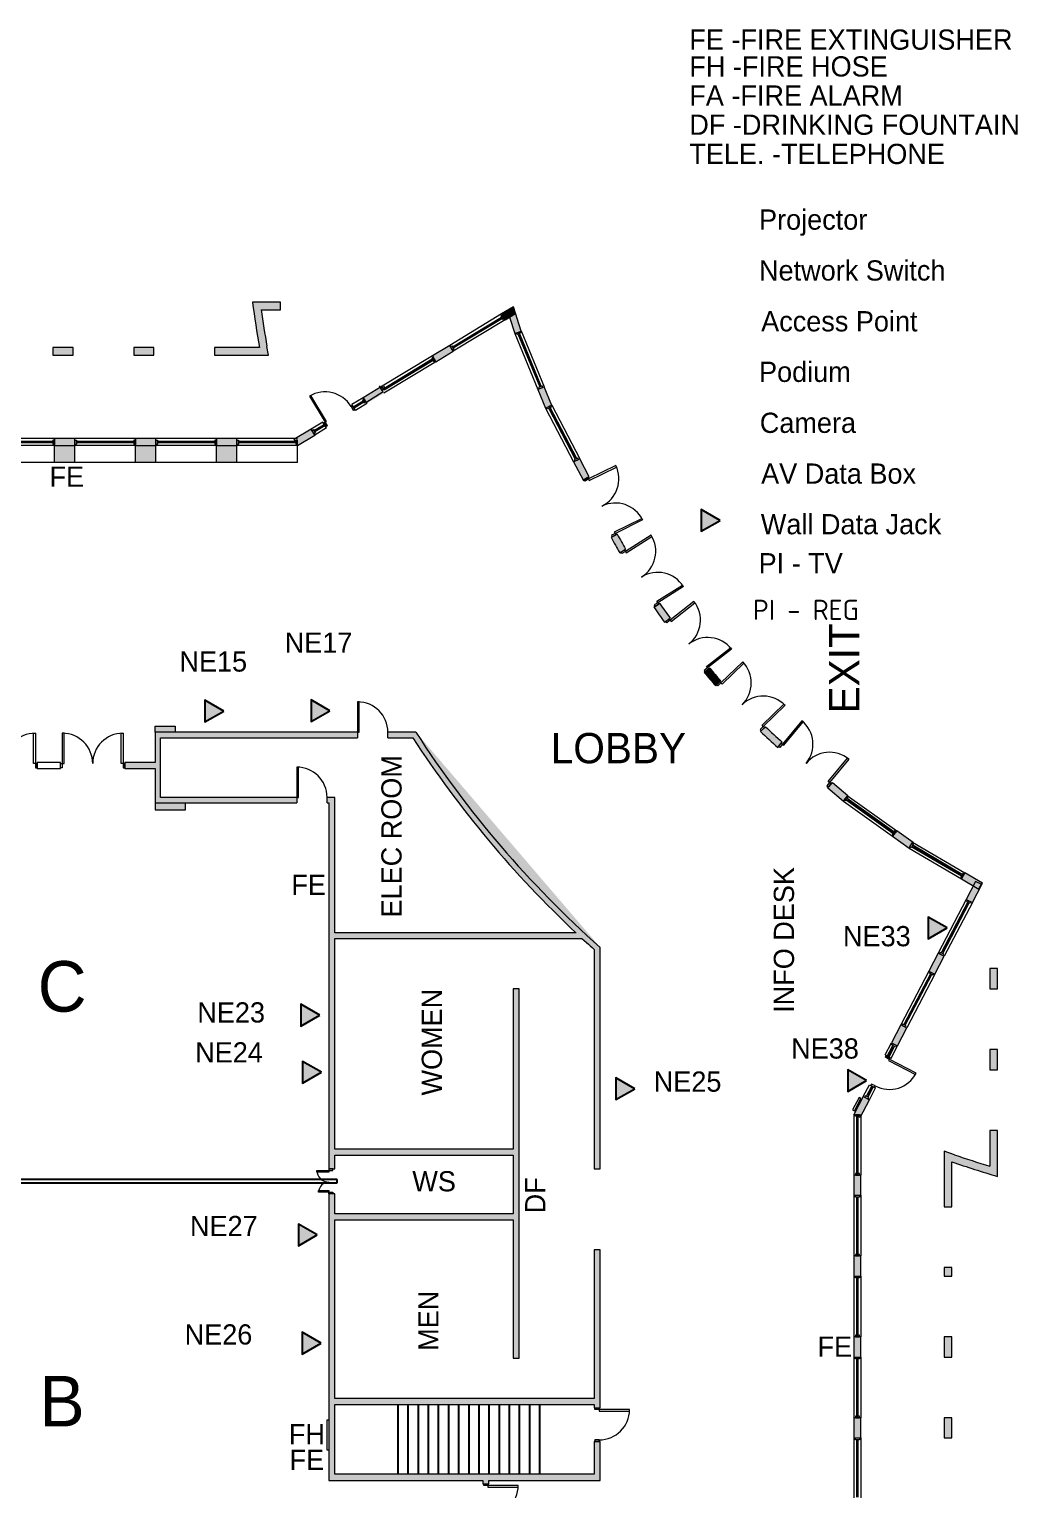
# Model space of a CAD drawing. Header units: inches. Extents: x 619 to 4415, y -2787 to -96.
# Drawn here: x 3242 to 4415, y -1887 to -153 of the extents above; entities that cross this region are included whole.
import ezdxf
from ezdxf.enums import TextEntityAlignment as Align

# ---------------------------------------------------------------- set-up
doc = ezdxf.new("R2010")
doc.units = ezdxf.units.IN
doc.header["$LTSCALE"] = 100
doc.header["$MEASUREMENT"] = 0
doc.linetypes.add('DASHED', pattern=[19.05, 12.7, -6.35])
for name, color, linetype, lineweight in [('bldg_airwall', 52, 'DASHED', 25), ('bldg_doors', 7, 'CONTINUOUS', 13), ('bldg_fire', 1, 'CONTINUOUS', 13), ('bldg_glass', 7, 'CONTINUOUS', 13), ('bldg_text90', 94, 'CONTINUOUS', 25), ('bldg_wallint', 7, 'CONTINUOUS', 13), ('bldg_wallintsol', 7, 'CONTINUOUS', 13), ('data_jack', 110, 'CONTINUOUS', 25), ('hardware_key', 120, 'CONTINUOUS', 25)]:
    doc.layers.add(name, color=color, linetype=linetype, lineweight=lineweight)
doc.layers.add('bldg_airwall_text', color=176, linetype='CONTINUOUS', lineweight=25, true_color=0x000080)
doc.layers.add('bldg_stairs', color=9, linetype='CONTINUOUS')
doc.styles.add('bldgtx24', font='bldgtx24')
doc.styles.add('bldgtx30', font='bldgtx30')
doc.styles.add('bldgtx36', font='bldgtx36')
doc.styles.add('bldgtx48', font='bldgtx48')
doc.styles.add('iso3098', font='iso3098')
doc.styles.add('showtx24', font='showtx24')

msp = doc.modelspace()

# ---------------------------------------------------------------- hatches: boundary and pattern name
at = {"layer": 'bldg_wallintsol'}
h = msp.add_hatch(color=256, dxfattribs=at)
edge = h.paths.add_edge_path(flags=0)
edge.add_line((3517.4, -486.3), (3540.4, -486.3))
edge.add_line((3540.4, -486.3), (3540.4, -477.3))
edge.add_line((3540.4, -477.3), (3507.1, -477.3))
edge.add_arc((4745, -315.3), 1248.5, 187.4556, 189.9629)
edge.add_line((3515.3, -531.3), (3462.2, -531.3))
edge.add_line((3462.2, -531.3), (3462.2, -540.3))
edge.add_line((3462.2, -540.3), (3526.1, -540.3))
edge.add_line((3526.1, -540.3), (3524.2, -529.8))
edge.add_arc((4745, -315.3), 1239.5, 187.9299, 189.9629, ccw=False)
for points in [[(3802.5, -491.3), (3806.7, -498.3), (3819.2, -490.7), (3816.7, -482.8)], [(3812.1, -495.1), (3818.2, -514.4), (3825.9, -511.9), (3819.2, -490.7)], [(3294.2, -531.3), (3270.2, -531.3), (3270.2, -540.3), (3294.2, -540.3)], [(3390.2, -531.3), (3366.2, -531.3), (3366.2, -540.3), (3390.2, -540.3)], [(3741, -528.6), (3720.4, -541.1), (3724.6, -548), (3745.2, -535.6)], [(3663, -585.3), (3658.8, -578.4), (3638.3, -590.8), (3642.5, -597.7)], [(3853.2, -577.8), (3845.7, -580.9), (3854.8, -603.1), (3862.3, -600)], [(3296.4, -639.3), (3272.4, -639.3), (3272.4, -647.5), (3296.4, -647.5)], [(3392.4, -639.3), (3368.4, -639.3), (3368.4, -647.5), (3392.4, -647.5)], [(3488.4, -639.3), (3464.4, -639.3), (3464.4, -647.5), (3488.4, -647.5)], [(3580.9, -635), (3576.7, -628.1), (3556.2, -640.5), (3560.4, -647.5)], [(3895.2, -663.2), (3888, -667), (3899.1, -688.3), (3906.3, -684.5)], [(3559.5, -1065.1), (3398.1, -1065.1), (3398.1, -1023.7), (3398.1, -994.4), (3631.7, -994.4), (3631.7, -987.7), (3391.5, -987.7), (3391.5, -1023.7), (3355.5, -1023.7), (3355.5, -1031), (3391.5, -1031), (3391.5, -1071.7), (3559.5, -1071.7)], [(3415.5, -980.7), (3391.5, -980.7), (3391.5, -987.7), (3415.5, -987.7)], [(4194.9, -1047.7), (4189.6, -1053.9), (4207.9, -1069.5), (4213.1, -1063.3)], [(3427.5, -1071.7), (3391.5, -1071.7), (3391.5, -1079.7), (3427.5, -1079.7)], [(4271.2, -1104.7), (4266.4, -1111.3), (4286, -1125.3), (4290.7, -1118.6)], [(4352.1, -1154.8), (4348, -1161.8), (4368.7, -1174), (4372.8, -1167)], [(4372, -1168.6), (4364.8, -1164.8), (4353.7, -1186.1), (4360.9, -1189.8)], [(4327.6, -1253.7), (4320.4, -1249.9), (4309.3, -1271.2), (4316.5, -1275)], [(4390.6, -1268.3), (4381.6, -1268.3), (4381.6, -1292.3), (4390.6, -1292.3)], [(4283.2, -1338.8), (4276, -1335), (4264.9, -1356.3), (4272.1, -1360.1)], [(4390.6, -1364.3), (4381.6, -1364.3), (4381.6, -1388.3), (4390.6, -1388.3)], [(4238.8, -1423.9), (4231.6, -1420.2), (4220.5, -1441.4), (4227.7, -1445.2)], [(4228.6, -1513.4), (4220.5, -1513.4), (4220.5, -1537.4), (4228.6, -1537.4)]]:
    msp.add_hatch(color=256, dxfattribs=at).paths.add_polyline_path(points, flags=0)
h = msp.add_hatch(color=256, dxfattribs=at)
h.paths.add_polyline_path([(3296.4, -647.5), (3272.4, -647.5), (3272.4, -667.7), (3296.4, -667.7)], flags=0)
h.paths.add_polyline_path([(3392.4, -647.5), (3368.4, -647.5), (3368.4, -667.7), (3392.4, -667.7)], flags=0)
h.paths.add_polyline_path([(3488.4, -647.5), (3464.4, -647.5), (3464.4, -667.7), (3488.4, -667.7)], flags=0)
h = msp.add_hatch(color=256, dxfattribs=at)
edge = h.paths.add_edge_path(flags=0)
edge.add_line((3939.8, -752.8), (3932.4, -756.4))
edge.add_arc((4745, -315.3), 924.6, 208.4914, 209.805)
edge.add_line((3942.7, -774.9), (3949.7, -770.5))
edge.add_arc((4745, -315.3), 916.4, 208.5125, 209.7839, ccw=False)
h = msp.add_hatch(color=256, dxfattribs=at)
edge = h.paths.add_edge_path(flags=0)
edge.add_line((3990.1, -834.9), (3983.2, -839.2))
edge.add_arc((4745, -315.3), 924.6, 214.5161, 215.8863)
edge.add_line((3995.9, -857.3), (4002.4, -852.2))
edge.add_arc((4745, -315.3), 916.4, 214.5372, 215.8651, ccw=False)
h = msp.add_hatch(color=256, dxfattribs=at)
edge = h.paths.add_edge_path(flags=0)
edge.add_line((4049.4, -911.9), (4043, -917))
edge.add_arc((4745, -315.3), 924.6, 220.5974, 221.8728)
edge.add_line((4056.5, -932.5), (4062.4, -926.7))
edge.add_arc((4745, -315.3), 916.4, 220.6185, 221.8516, ccw=False)
h = msp.add_hatch(color=256, dxfattribs=at)
edge = h.paths.add_edge_path(flags=0)
edge.add_line((3700.9, -987.7), (3667.7, -987.7))
edge.add_line((3667.7, -987.7), (3667.7, -994.4))
edge.add_line((3667.7, -994.4), (3697.3, -994.4))
edge.add_arc((4745, -315.3), 1248.5, 212.9479, 226.8278)
edge.add_line((3890.8, -1225.9), (3604.7, -1225.9))
edge.add_line((3604.7, -1225.9), (3604.7, -1065.1))
edge.add_line((3604.7, -1065.1), (3595.5, -1065.1))
edge.add_line((3595.5, -1065.1), (3595.5, -1071.7))
edge.add_line((3595.5, -1071.7), (3597.5, -1071.7))
edge.add_line((3597.5, -1071.7), (3597.5, -1232.5))
edge.add_line((3597.5, -1232.5), (3597.5, -1482.5))
edge.add_line((3597.5, -1482.5), (3597.5, -1505.8))
edge.add_line((3597.5, -1505.8), (3604.7, -1505.8))
edge.add_line((3604.7, -1505.8), (3604.7, -1489.7))
edge.add_line((3604.7, -1489.7), (3816.2, -1489.7))
edge.add_line((3816.2, -1489.7), (3816.2, -1559.2))
edge.add_line((3816.2, -1559.2), (3604.7, -1559.2))
edge.add_line((3604.7, -1559.2), (3604.7, -1535.8))
edge.add_line((3604.7, -1535.8), (3597.5, -1535.8))
edge.add_line((3597.5, -1535.8), (3597.5, -1566.5))
edge.add_line((3597.5, -1566.5), (3597.5, -1778.5))
edge.add_line((3597.5, -1778.5), (3597.5, -1875.7))
edge.add_line((3597.5, -1875.7), (3780.2, -1875.7))
edge.add_line((3780.2, -1875.7), (3780.2, -1879.7))
edge.add_line((3780.2, -1879.7), (3787.5, -1879.7))
edge.add_line((3787.5, -1879.7), (3787.5, -1875.7))
edge.add_line((3787.5, -1875.7), (3919.5, -1875.7))
edge.add_line((3919.5, -1875.7), (3919.5, -1829.7))
edge.add_line((3919.5, -1829.7), (3912.2, -1829.7))
edge.add_line((3912.2, -1829.7), (3912.2, -1868.5))
edge.add_line((3912.2, -1868.5), (3787.5, -1868.5))
edge.add_line((3787.5, -1868.5), (3604.7, -1868.5))
edge.add_line((3604.7, -1868.5), (3604.7, -1785.7))
edge.add_line((3604.7, -1785.7), (3912.2, -1785.7))
edge.add_line((3912.2, -1785.7), (3912.2, -1789.7))
edge.add_line((3912.2, -1789.7), (3919.5, -1789.7))
edge.add_line((3919.5, -1789.7), (3919.5, -1602))
edge.add_line((3919.5, -1602), (3912.2, -1602))
edge.add_line((3912.2, -1602), (3912.2, -1778.5))
edge.add_line((3912.2, -1778.5), (3604.7, -1778.5))
edge.add_line((3604.7, -1778.5), (3604.7, -1566.5))
edge.add_line((3604.7, -1566.5), (3816.2, -1566.5))
edge.add_line((3816.2, -1566.5), (3816.2, -1730.5))
edge.add_line((3816.2, -1730.5), (3823.5, -1730.5))
edge.add_line((3823.5, -1730.5), (3823.5, -1566.5))
edge.add_line((3823.5, -1566.5), (3823.5, -1482.5))
edge.add_line((3823.5, -1482.5), (3823.5, -1292.5))
edge.add_line((3823.5, -1292.5), (3816.2, -1292.5))
edge.add_line((3816.2, -1292.5), (3816.2, -1482.5))
edge.add_line((3816.2, -1482.5), (3604.7, -1482.5))
edge.add_line((3604.7, -1482.5), (3604.7, -1232.5))
edge.add_line((3604.7, -1232.5), (3897.9, -1232.5))
edge.add_line((3897.9, -1232.5), (3903.2, -1237.4))
edge.add_arc((4745, -315.3), 1248.5, 227.6061, 228.1613)
edge.add_line((3912.2, -1245.5), (3912.2, -1506))
edge.add_line((3912.2, -1506), (3919.5, -1506))
edge.add_line((3919.5, -1506), (3919.5, -1243.1))
edge.add_arc((4745, -315.3), 1241.9, 212.7819, 228.3363, ccw=False)
h = msp.add_hatch(color=256, dxfattribs=at)
edge = h.paths.add_edge_path(flags=0)
edge.add_line((4115.4, -981.2), (4109.5, -986.9))
edge.add_arc((4745, -315.3), 924.6, 226.5838, 228.3149)
edge.add_line((4130.1, -1005.8), (4135.3, -999.5))
edge.add_arc((4745, -315.3), 916.4, 226.605, 228.2938, ccw=False)
h = msp.add_hatch(color=256, dxfattribs=at)
edge = h.paths.add_edge_path(flags=0)
edge.add_line((4339.6, -1489.2), (4327.6, -1485))
edge.add_line((4327.6, -1485), (4327.6, -1551.2))
edge.add_line((4327.6, -1551.2), (4336.6, -1551.2))
edge.add_line((4336.6, -1551.2), (4336.6, -1497.7))
edge.add_arc((4745, -315.3), 1250.9, 250.9467, 253.5441)
edge.add_line((4390.6, -1515), (4390.6, -1460.3))
edge.add_line((4390.6, -1460.3), (4381.6, -1460.3))
edge.add_line((4381.6, -1460.3), (4381.6, -1502.9))
edge.add_arc((4745, -315.3), 1241.9, 250.9467, 252.9876, ccw=False)
h = msp.add_hatch(color=256, dxfattribs=at)
h.paths.add_polyline_path([(4228.6, -1609.4), (4220.5, -1609.4), (4220.5, -1633.4), (4228.6, -1633.4)], flags=0)
h.paths.add_polyline_path([(4336.6, -1623.2), (4327.6, -1623.2), (4327.6, -1633.4), (4336.6, -1633.4)], flags=0)
h.paths.add_polyline_path([(4228.6, -1705.4), (4220.5, -1705.4), (4220.5, -1729.4), (4228.6, -1729.4)], flags=0)
h.paths.add_polyline_path([(4228.6, -1801.4), (4220.5, -1801.4), (4220.5, -1825.4), (4228.6, -1825.4)], flags=0)
h.paths.add_polyline_path([(4336.6, -1705.4), (4327.6, -1705.4), (4327.6, -1729.4), (4336.6, -1729.4)], flags=0)
h.paths.add_polyline_path([(4336.6, -1801.4), (4327.6, -1801.4), (4327.6, -1825.4), (4336.6, -1825.4)], flags=0)
at = {"layer": 'data_jack'}
for points in [[(4039.3, -723.4), (4039.3, -749.2), (4061.7, -736.3)], [(3473.1, -962.7), (3450.7, -949.8), (3450.7, -975.6)], [(3598.9, -962.3), (3576.5, -949.4), (3576.5, -975.2)], [(4331.1, -1220.1), (4308.7, -1207.1), (4308.7, -1233)], [(3586.9, -1323.6), (3564.6, -1310.6), (3564.6, -1336.5)], [(3588.8, -1391.4), (3566.4, -1378.4), (3566.4, -1404.3)], [(3960.5, -1410.9), (3938.1, -1397.9), (3938.1, -1423.8)], [(4235.5, -1401.3), (4213.1, -1388.3), (4213.1, -1414.2)], [(3583.8, -1584.4), (3561.5, -1571.5), (3561.5, -1597.4)], [(3588.4, -1712.9), (3566, -1699.9), (3566, -1725.8)]]:
    msp.add_hatch(color=256, dxfattribs=at).paths.add_polyline_path(points, flags=0)

# ---------------------------------------------------------------- linework, layer by layer
at = {"layer": 'bldg_airwall'}
msp.add_lwpolyline([(3607.5, -1518.7), (2893.5, -1518.7), (2893.5, -1522.7), (3607.5, -1522.7)], close=True, dxfattribs=at)
at = {"layer": 'bldg_doors'}
for p, q in [((3576.2, -588), (3574.5, -589)), ((3574.5, -589), (3593.2, -619.8)), ((3594.9, -618.8), (3576.2, -588)), ((3625.7, -600.1), (3624, -601.2)), ((3624, -601.2), (3626.5, -605.4)), ((3628.3, -604.4), (3625.7, -600.1)), ((3626.5, -605.4), (3628.3, -604.4)), ((3591.4, -620.8), (3593.2, -619.8)), ((3594, -625.1), (3591.4, -620.8)), ((3593.2, -619.8), (3594.9, -618.8)), ((3593.2, -619.8), (3595.7, -624.1)), ((3595.7, -624.1), (3594, -625.1)), ((3938.1, -671.2), (3905.7, -687)), ((3906.6, -688.8), (3938.9, -673)), ((3938.9, -673), (3938.1, -671.2)), ((3900.4, -687.5), (3904.9, -685.2)), ((3900.4, -688), (3904.7, -685.4)), ((3901.2, -689.2), (3900.4, -687.5)), ((3901.5, -689.7), (3900.4, -688)), ((3905.7, -687), (3901.2, -689.2)), ((3905.7, -687), (3901.5, -689.7)), ((3904.7, -685.4), (3905.7, -687)), ((3904.9, -685.2), (3905.7, -687)), ((3905.7, -687), (3906.6, -688.8)), ((3936.6, -749.9), (3968.9, -734)), ((3969.8, -735.8), (3937.5, -751.7)), ((3968.9, -734), (3969.8, -735.8)), ((3937.5, -751.7), (3933, -753.9)), ((3933, -753.9), (3933.8, -755.7)), ((3933.8, -755.7), (3938.3, -753.5)), ((3937.5, -751.7), (3936.6, -749.9)), ((3938.3, -753.5), (3937.5, -751.7)), ((3979.9, -753.9), (3949.4, -773.1)), ((3950.4, -774.8), (3980.9, -755.6)), ((3980.9, -755.6), (3979.9, -753.9)), ((3944.1, -774), (3948.3, -771.4)), ((3945.2, -775.7), (3944.1, -774)), ((3949.4, -773.1), (3945.2, -775.7)), ((3948.3, -771.4), (3949.4, -773.1)), ((3949.4, -773.1), (3950.4, -774.8)), ((3986.6, -832.3), (4017.1, -813.2)), ((4018.2, -814.9), (3987.7, -834)), ((3987.7, -834), (3983.5, -836.7)), ((3983.5, -836.7), (3984.5, -838.4)), ((3984.5, -838.4), (3988.8, -835.7)), ((3987.7, -834), (3986.6, -832.3)), ((3988.8, -835.7), (3987.7, -834)), ((4030.6, -832.5), (4002.4, -854.8)), ((4003.6, -856.4), (4031.9, -834.1)), ((4031.9, -834.1), (4030.6, -832.5)), ((3997.2, -856.3), (4001.1, -853.2)), ((3998.4, -857.9), (3997.2, -856.3)), ((4002.4, -854.8), (3998.4, -857.9)), ((4001.1, -853.2), (4002.4, -854.8)), ((4002.4, -854.8), (4003.6, -856.4)), ((4045.7, -909.8), (4074, -887.5)), ((4075.2, -889.1), (4046.9, -911.3)), ((4074, -887.5), (4075.2, -889.1)), ((4046.9, -911.3), (4043, -914.4)), ((4043, -914.4), (4044.2, -916)), ((4044.2, -916), (4048.2, -912.9)), ((4046.9, -911.3), (4045.7, -909.8)), ((4048.2, -912.9), (4046.9, -911.3)), ((4088.5, -904.2), (4062.7, -929.3)), ((4064.1, -930.7), (4089.9, -905.6)), ((4089.9, -905.6), (4088.5, -904.2)), ((4057.7, -931.4), (4061.3, -927.9)), ((4059.1, -932.8), (4057.7, -931.4)), ((4062.7, -929.3), (4059.1, -932.8)), ((4061.3, -927.9), (4062.7, -929.3)), ((4062.7, -929.3), (4064.1, -930.7)), ((3633.7, -951.7), (3631.7, -951.7)), ((3631.7, -951.7), (3631.7, -987.7)), ((3633.7, -987.7), (3633.7, -951.7)), ((4111.5, -979.5), (4137.3, -954.3)), ((4138.7, -955.8), (4112.9, -980.9)), ((4137.3, -954.3), (4138.7, -955.8)), ((3631.7, -987.7), (3633.7, -987.7)), ((4112.9, -980.9), (4109.3, -984.4)), ((4109.3, -984.4), (4110.7, -985.8)), ((4110.7, -985.8), (4114.3, -982.3)), ((4112.9, -980.9), (4111.5, -979.5)), ((4114.3, -982.3), (4112.9, -980.9)), ((4158.7, -974.1), (4135.9, -1002)), ((4137.4, -1003.2), (4160.2, -975.4)), ((4160.2, -975.4), (4158.7, -974.1)), ((3247.5, -1024.9), (3247.5, -988.9)), ((3247.5, -988.9), (3249.5, -988.9)), ((3249.5, -988.9), (3249.5, -1024.9)), ((3283.5, -988.9), (3281.5, -988.9)), ((3281.5, -988.9), (3281.5, -1024.9)), ((3283.5, -1024.9), (3283.5, -988.9)), ((3351.5, -1024.9), (3351.5, -988.9)), ((3351.5, -988.9), (3353.5, -988.9)), ((3353.5, -988.9), (3353.5, -1024.9)), ((4131.1, -1004.6), (4134.3, -1000.7)), ((4132.7, -1005.8), (4131.1, -1004.6)), ((4135.9, -1002), (4132.7, -1005.8)), ((4134.3, -1000.7), (4135.9, -1002)), ((4135.9, -1002), (4137.4, -1003.2)), ((4190, -1046.3), (4212.8, -1018.5)), ((4214.4, -1019.8), (4191.6, -1047.6)), ((4212.8, -1018.5), (4214.4, -1019.8)), ((3249.5, -1024.9), (3247.5, -1024.9)), ((3251.5, -1024.9), (3249.5, -1024.9)), ((3249.5, -1024.9), (3249.5, -1029.9)), ((3249.5, -1029.9), (3251.5, -1029.9)), ((3251.5, -1029.9), (3251.5, -1024.9)), ((3279.5, -1029.9), (3279.5, -1024.9)), ((3279.5, -1024.9), (3281.5, -1024.9)), ((3281.5, -1029.9), (3279.5, -1029.9)), ((3281.5, -1024.9), (3283.5, -1024.9)), ((3281.5, -1024.9), (3281.5, -1029.9)), ((3353.5, -1024.9), (3351.5, -1024.9)), ((3355.5, -1024.9), (3353.5, -1024.9)), ((3353.5, -1024.9), (3353.5, -1029.9)), ((3353.5, -1029.9), (3355.5, -1029.9)), ((3355.5, -1029.9), (3355.5, -1024.9)), ((3561.5, -1029.1), (3559.5, -1029.1)), ((3559.5, -1029.1), (3559.5, -1065.1)), ((3561.5, -1065.1), (3561.5, -1029.1)), ((4191.6, -1047.6), (4188.4, -1051.5)), ((4191.6, -1047.6), (4188.4, -1051.5)), ((4188.4, -1051.5), (4189.9, -1052.7)), ((4188.4, -1051.5), (4189.9, -1052.7)), ((4189.9, -1052.7), (4193.1, -1048.9)), ((4189.9, -1052.7), (4193.1, -1048.9)), ((4191.6, -1047.6), (4190, -1046.3)), ((4191.6, -1047.6), (4190, -1046.3)), ((4193.1, -1048.9), (4191.6, -1047.6)), ((4193.1, -1048.9), (4191.6, -1047.6)), ((3559.5, -1065.1), (3561.5, -1065.1)), ((4257.9, -1373.4), (4258.9, -1371.6)), ((4262.4, -1375.7), (4257.9, -1373.4)), ((4258.9, -1371.6), (4263.3, -1373.9)), ((4262.4, -1375.7), (4261.4, -1377.5)), ((4261.4, -1377.5), (4293.4, -1394.1)), ((4263.3, -1373.9), (4262.4, -1375.7)), ((4294.3, -1392.3), (4262.4, -1375.7)), ((4293.4, -1394.1), (4294.3, -1392.3)), ((4233.1, -1421), (4237.5, -1423.3)), ((4241.3, -1405.3), (4240.4, -1407.1)), ((4240.4, -1407.1), (4244.8, -1409.4)), ((4245.7, -1407.6), (4241.3, -1405.3)), ((4244.8, -1409.4), (4245.7, -1407.6)), ((3583.5, -1509.8), (3583.5, -1507.8)), ((3583.5, -1507.8), (3597.5, -1507.8)), ((3602.5, -1505.8), (3597.5, -1505.8)), ((3597.5, -1505.8), (3597.5, -1507.8)), ((3597.5, -1507.8), (3597.5, -1509.8)), ((3597.5, -1507.8), (3602.5, -1507.8)), ((3602.5, -1507.8), (3602.5, -1505.8)), ((3597.5, -1509.8), (3583.5, -1509.8)), ((3585.5, -1533.8), (3585.5, -1531.8)), ((3585.5, -1531.8), (3597.5, -1531.8)), ((3597.5, -1533.8), (3585.5, -1533.8)), ((3597.5, -1531.8), (3597.5, -1533.8)), ((3597.5, -1535.8), (3597.5, -1533.8)), ((3597.5, -1533.8), (3602.5, -1533.8)), ((3602.5, -1535.8), (3597.5, -1535.8)), ((3602.5, -1533.8), (3602.5, -1535.8)), ((3913.3, -1791.7), (3913.3, -1789.7)), ((3913.3, -1789.7), (3918.3, -1789.7)), ((3918.3, -1791.7), (3913.3, -1791.7)), ((3918.3, -1789.7), (3918.3, -1791.7)), ((3918.3, -1791.7), (3918.3, -1793.5)), ((3954.3, -1791.7), (3918.3, -1791.7)), ((3918.3, -1793.5), (3954.3, -1793.5)), ((3954.3, -1793.5), (3954.3, -1791.7)), ((3913.3, -1827.7), (3913.3, -1829.7)), ((3918.3, -1827.7), (3913.3, -1827.7)), ((3913.3, -1829.7), (3918.3, -1829.7)), ((3918.3, -1829.7), (3918.3, -1827.7)), ((3781.3, -1881.7), (3781.3, -1879.7)), ((3781.3, -1879.7), (3786.3, -1879.7)), ((3786.3, -1881.7), (3781.3, -1881.7)), ((3786.3, -1879.7), (3786.3, -1881.7)), ((3786.3, -1881.7), (3786.3, -1883.7)), ((3822.3, -1881.7), (3786.3, -1881.7)), ((3786.3, -1883.7), (3822.3, -1883.7)), ((3822.3, -1883.7), (3822.3, -1881.7))]:
    msp.add_line(p, q, dxfattribs=at)
for centre, radius, start, end in [((3593.2, -619.8), 36, 31.1964, 121.1964), ((3905.7, -687), 36, 296.1359, 26.1359), ((3937.5, -751.7), 36, 26.1359, 116.1359), ((3949.4, -773.1), 36, 302.1605, 32.1605), ((3987.7, -834), 36, 32.1605, 122.1605), ((4002.4, -854.8), 36, 308.2418, 38.2418), ((4046.9, -911.3), 36, 38.2418, 128.2418), ((4062.7, -929.3), 36, 314.2283, 44.2283), ((3631.7, -987.7), 36, 0, 90), ((4112.9, -980.9), 36, 44.2283, 134.2283), ((4135.9, -1002), 36, 320.6705, 50.6705), ((3249.5, -1024.9), 36, 90, 180), ((3281.5, -1024.9), 36, 0, 90), ((3353.5, -1024.9), 36, 90, 180), ((4191.6, -1047.6), 36, 50.6705, 140.6705), ((3559.5, -1065.1), 36, 0, 90), ((4262.4, -1375.7), 36, 242.4575, 332.4575), ((3597.5, -1507.8), 14, 180, -90), ((3597.5, -1533.8), 12, 90, 180), ((3918.3, -1791.7), 36, 270, 0), ((3786.3, -1881.7), 36, 270, 0)]:
    msp.add_arc(centre, radius, start, end, dxfattribs=at)
at = {"layer": 'bldg_glass'}
for p, q in [((3802.5, -491.3), (3741, -528.6)), ((3744.2, -530.3), (3802.5, -495)), ((3803.5, -496.7), (3745.2, -531.9)), ((3806.7, -498.3), (3745.2, -535.6)), ((3801.3, -496.9), (3746.4, -530.1)), ((3800.8, -496), (3801.8, -497.7)), ((3803.4, -492.8), (3801.7, -493.8)), ((3801.7, -493.8), (3804.2, -497.9)), ((3802.5, -495), (3803.5, -496.7)), ((3805.9, -496.8), (3803.4, -492.8)), ((3805.9, -496.8), (3804.2, -497.9)), ((3818.2, -514.4), (3845.7, -580.9)), ((3820.5, -515.6), (3819.7, -513.7)), ((3819.8, -513.9), (3824.3, -512.5)), ((3824.8, -513.7), (3820.5, -515.6)), ((3823.6, -514.3), (3821.8, -515)), ((3821.8, -515), (3847.8, -577.9)), ((3824.3, -516.1), (3822.5, -516.8)), ((3823.4, -516.5), (3847.9, -575.7)), ((3849.6, -577.2), (3823.6, -514.3)), ((3824.1, -511.9), (3824.8, -513.7)), ((3825.7, -511.3), (3853.2, -577.8)), ((3741.8, -530.1), (3743.5, -529.1)), ((3744.3, -534.1), (3741.8, -530.1)), ((3743.5, -529.1), (3746, -533.1)), ((3745.2, -531.9), (3744.2, -530.3)), ((3746, -533.1), (3744.3, -534.1)), ((3745.9, -529.2), (3746.9, -530.9)), ((3720.4, -541.1), (3658.8, -578.4)), ((3662.1, -580), (3720.3, -544.7)), ((3724.6, -548), (3663, -585.3)), ((3721.4, -546.4), (3663.1, -581.7)), ((3719.2, -546.6), (3664.3, -579.8)), ((3718.6, -545.7), (3719.7, -547.4)), ((3721.3, -542.5), (3719.6, -543.5)), ((3719.6, -543.5), (3722.1, -547.6)), ((3720.3, -544.7), (3721.4, -546.4)), ((3723.8, -546.6), (3721.3, -542.5)), ((3722.1, -547.6), (3723.8, -546.6)), ((3658.5, -578.1), (3660.2, -577)), ((3661, -582.1), (3658.5, -578.1)), ((3660.2, -577), (3662.7, -581)), ((3662, -579.9), (3660.9, -578.2)), ((3662.7, -581), (3661, -582.1)), ((3662.6, -577.2), (3663.6, -578.8)), ((3850.8, -576.6), (3846.5, -578.5)), ((3846.5, -578.5), (3847.2, -580.3)), ((3848.8, -575.4), (3847, -576.1)), ((3847.2, -580.3), (3851.6, -578.5)), ((3847.8, -577.9), (3849.6, -577.2)), ((3851.6, -578.5), (3850.8, -576.6)), ((3638.3, -590.8), (3624.9, -598.9)), ((3626.5, -601.5), (3638.2, -594.5)), ((3637, -596.3), (3627, -602.4)), ((3639.2, -596.1), (3627.5, -603.2)), ((3642.5, -597.7), (3629.1, -605.9)), ((3636.5, -595.5), (3637.6, -597.2)), ((3639.2, -592.3), (3637.5, -593.3)), ((3637.5, -593.3), (3639.9, -597.3)), ((3638.2, -594.5), (3639.2, -596.1)), ((3639.1, -595.9), (3640.7, -594.9)), ((3641.6, -596.3), (3639.2, -592.3)), ((3854.8, -603.1), (3888, -667)), ((3856.3, -602.3), (3860.5, -600.1)), ((3857.2, -604.1), (3856.3, -602.3)), ((3861.4, -601.9), (3857.2, -604.1)), ((3860.2, -602.5), (3858.5, -603.4)), ((3858.5, -603.4), (3889.9, -663.8)), ((3861.1, -604.3), (3859.4, -605.2)), ((3891.6, -662.9), (3860.2, -602.5)), ((3860.2, -604.7), (3889.8, -661.6)), ((3860.5, -600.1), (3861.4, -601.9)), ((3862, -599.4), (3895.2, -663.2)), ((3580, -629.7), (3594, -621.2)), ((3595, -622.9), (3581, -631.4)), ((3594.5, -622.1), (3582.2, -629.5)), ((3594.1, -625.1), (3591.6, -621.1)), ((3593.3, -620), (3595.7, -624.1)), ((3595, -622.9), (3594, -621.2)), ((3272.4, -639.3), (3200.4, -639.3)), ((3272.4, -641), (3270.4, -641)), ((3270.4, -641), (3270.4, -645.8)), ((3272.4, -645.8), (3272.4, -641)), ((3368.4, -639.3), (3296.4, -639.3)), ((3296.4, -645.8), (3296.4, -641)), ((3296.4, -641), (3298.4, -641)), ((3298.4, -641), (3298.4, -645.8)), ((3368.4, -641), (3366.4, -641)), ((3366.4, -641), (3366.4, -645.8)), ((3368.4, -645.8), (3368.4, -641)), ((3464.4, -639.3), (3392.4, -639.3)), ((3392.4, -645.8), (3392.4, -641)), ((3392.4, -641), (3394.4, -641)), ((3394.4, -641), (3394.4, -645.8)), ((3464.4, -641), (3462.4, -641)), ((3462.4, -641), (3462.4, -645.8)), ((3464.4, -645.8), (3464.4, -641)), ((3560.4, -639.3), (3488.4, -639.3)), ((3488.4, -645.8), (3488.4, -641)), ((3488.4, -641), (3490.4, -641)), ((3490.4, -641), (3490.4, -645.8)), ((3560.4, -641), (3558.4, -641)), ((3558.4, -641), (3558.4, -645.8)), ((3560.4, -645.8), (3560.4, -641)), ((3577.6, -629.5), (3579.3, -628.5)), ((3579.3, -628.5), (3581.7, -632.6)), ((3581, -631.4), (3580, -629.7)), ((3581.7, -632.6), (3580, -633.6)), ((3581.7, -628.7), (3582.7, -630.4)), ((3595.7, -624.1), (3594.1, -625.1)), ((3272.4, -647.5), (3200.4, -647.5)), ((3202.4, -642.4), (3270.4, -642.4)), ((3270.4, -644.4), (3202.4, -644.4)), ((3268.5, -643.4), (3204.3, -643.4)), ((3268.5, -642.4), (3268.5, -644.4)), ((3270.4, -642.4), (3270.4, -644.4)), ((3270.4, -645.8), (3272.4, -645.8)), ((3298.4, -645.8), (3296.4, -645.8)), ((3368.4, -647.5), (3296.4, -647.5)), ((3298.4, -644.4), (3298.4, -642.4)), ((3298.4, -642.4), (3366.4, -642.4)), ((3366.4, -644.4), (3298.4, -644.4)), ((3300.3, -642.4), (3300.3, -644.4)), ((3364.5, -643.4), (3300.3, -643.4)), ((3364.5, -642.4), (3364.5, -644.4)), ((3366.4, -642.4), (3366.4, -644.4)), ((3366.4, -645.8), (3368.4, -645.8)), ((3394.4, -645.8), (3392.4, -645.8)), ((3464.4, -647.5), (3392.4, -647.5)), ((3394.4, -644.4), (3394.4, -642.4)), ((3394.4, -642.4), (3462.4, -642.4)), ((3462.4, -644.4), (3394.4, -644.4)), ((3396.3, -642.4), (3396.3, -644.4)), ((3460.5, -643.4), (3396.3, -643.4)), ((3460.5, -642.4), (3460.5, -644.4)), ((3462.4, -642.4), (3462.4, -644.4)), ((3462.4, -645.8), (3464.4, -645.8)), ((3490.4, -645.8), (3488.4, -645.8)), ((3560.4, -647.5), (3488.4, -647.5)), ((3490.4, -644.4), (3490.4, -642.4)), ((3490.4, -642.4), (3558.4, -642.4)), ((3558.4, -644.4), (3490.4, -644.4)), ((3492.3, -642.4), (3492.3, -644.4)), ((3556.5, -643.4), (3492.3, -643.4)), ((3556.5, -642.4), (3556.5, -644.4)), ((3558.4, -642.4), (3558.4, -644.4)), ((3558.4, -645.8), (3560.4, -645.8)), ((3892.8, -662.3), (3888.6, -664.5)), ((3888.6, -664.5), (3889.5, -666.2)), ((3890.7, -661.2), (3888.9, -662.1)), ((3889.5, -666.2), (3893.7, -664)), ((3889.9, -663.8), (3891.6, -662.9)), ((3893.7, -664), (3892.8, -662.3)), ((3900.6, -687.5), (3904.8, -685.3)), ((4207.9, -1069.5), (4266.4, -1111.3)), ((4210.5, -1069.2), (4208.9, -1068.1)), ((4209, -1068.2), (4212, -1064.6)), ((4213.2, -1065.4), (4210.5, -1069.2)), ((4212.4, -1066.5), (4211.3, -1068.1)), ((4211.3, -1068.1), (4266.6, -1107.7)), ((4211.6, -1064.2), (4213.2, -1065.4)), ((4267.8, -1106.1), (4212.4, -1066.5)), ((4212.6, -1062.8), (4271.2, -1104.7)), ((4214, -1067.6), (4212.9, -1069.2)), ((4213.4, -1068.4), (4265.6, -1105.7)), ((4266.2, -1104.9), (4265, -1106.5)), ((4268.6, -1104.9), (4265.8, -1108.8)), ((4265.8, -1108.8), (4267.4, -1109.9)), ((4266.6, -1107.7), (4267.8, -1106.1)), ((4267.4, -1109.9), (4270.2, -1106.1)), ((4270.2, -1106.1), (4268.6, -1104.9)), ((4286, -1125.3), (4348, -1161.8)), ((4286.8, -1123.8), (4289.2, -1119.7)), ((4288.5, -1124.8), (4286.8, -1123.8)), ((4290.9, -1120.7), (4288.5, -1124.8)), ((4289.2, -1119.7), (4290.9, -1120.7)), ((4290.2, -1121.9), (4289.2, -1123.6)), ((4289.2, -1123.6), (4347.9, -1158.2)), ((4290.1, -1118.3), (4352.1, -1154.8)), ((4348.9, -1156.5), (4290.2, -1121.9)), ((4291.9, -1122.9), (4290.9, -1124.6)), ((4291.4, -1123.8), (4346.7, -1156.3)), ((4347.2, -1155.5), (4346.2, -1157.2)), ((4349.6, -1155.3), (4347.2, -1159.4)), ((4347.2, -1159.4), (4348.9, -1160.4)), ((4347.9, -1158.2), (4348.9, -1156.5)), ((4348.9, -1160.4), (4351.3, -1156.3)), ((4351.3, -1156.3), (4349.6, -1155.3)), ((4369.5, -1172.6), (4371.9, -1168.5)), ((4353.7, -1186.1), (4320.4, -1249.9)), ((4355.5, -1189.2), (4324, -1249.6)), ((4325.8, -1250.5), (4357.3, -1190.2)), ((4355.5, -1191.4), (4325.8, -1248.3)), ((4360.9, -1189.8), (4327.6, -1253.7)), ((4354.3, -1188.6), (4355.2, -1186.9)), ((4358.5, -1190.8), (4354.3, -1188.6)), ((4356.4, -1191.9), (4354.6, -1191)), ((4355.2, -1186.9), (4359.4, -1189)), ((4357.3, -1190.2), (4355.5, -1189.2)), ((4359.4, -1189), (4358.5, -1190.8)), ((4326.7, -1248.8), (4325, -1247.8)), ((4322.8, -1249), (4321.9, -1250.7)), ((4321.9, -1250.7), (4326.1, -1252.9)), ((4327, -1251.1), (4322.8, -1249)), ((4324, -1249.6), (4325.8, -1250.5)), ((4326.1, -1252.9), (4327, -1251.1)), ((4309.3, -1271.2), (4276, -1335)), ((4311.1, -1274.4), (4279.7, -1334.7)), ((4281.4, -1335.6), (4312.9, -1275.3)), ((4311.1, -1276.6), (4281.4, -1333.4)), ((4316.5, -1275), (4283.2, -1338.8)), ((4309.9, -1273.7), (4310.8, -1272)), ((4314.1, -1275.9), (4309.9, -1273.7)), ((4312, -1277), (4310.2, -1276.1)), ((4310.8, -1272), (4315, -1274.2)), ((4312.9, -1275.3), (4311.1, -1274.4)), ((4315, -1274.2), (4314.1, -1275.9)), ((4278.4, -1334.1), (4277.5, -1335.8)), ((4282.6, -1336.3), (4278.4, -1334.1)), ((4279.7, -1334.7), (4281.4, -1335.6)), ((4282.3, -1333.9), (4280.6, -1333)), ((4277.5, -1335.8), (4281.7, -1338)), ((4281.7, -1338), (4282.6, -1336.3)), ((4259.2, -1374), (4266.7, -1359.5)), ((4260, -1374.5), (4266.7, -1361.7)), ((4268.5, -1360.4), (4260.9, -1374.9)), ((4265.5, -1358.8), (4266.4, -1357.1)), ((4269.7, -1361), (4265.5, -1358.8)), ((4267.6, -1362.1), (4265.8, -1361.2)), ((4266.4, -1357.1), (4270.6, -1359.3)), ((4266.7, -1359.5), (4268.5, -1360.4)), ((4270.6, -1359.3), (4269.7, -1361)), ((4257.9, -1373.4), (4258.8, -1371.6)), ((4262.1, -1375.6), (4257.9, -1373.4)), ((4258.8, -1371.6), (4263, -1373.8)), ((4259.2, -1374), (4260.9, -1374.9)), ((4231.6, -1420.2), (4238.9, -1406.3)), ((4234, -1419.2), (4233.1, -1420.9)), ((4233.1, -1420.9), (4237.3, -1423.1)), ((4233.1, -1420.9), (4237.3, -1423.1)), ((4238.2, -1421.4), (4234, -1419.2)), ((4235.3, -1419.8), (4241.6, -1407.7)), ((4237, -1420.7), (4235.3, -1419.8)), ((4237.9, -1419), (4236.2, -1418.1)), ((4237, -1418.5), (4242.5, -1408.2)), ((4243.3, -1408.6), (4237, -1420.7)), ((4237.3, -1423.1), (4238.2, -1421.4)), ((4238.8, -1423.9), (4246.1, -1410)), ((4220.5, -1441.4), (4220.5, -1513.4)), ((4222.2, -1443.4), (4222.2, -1441.4)), ((4222.2, -1441.4), (4226.9, -1441.4)), ((4226.9, -1443.4), (4222.2, -1443.4)), ((4225.6, -1443.4), (4223.6, -1443.4)), ((4223.6, -1443.4), (4223.6, -1511.5)), ((4225.6, -1445.4), (4223.6, -1445.4)), ((4224.6, -1445.4), (4224.6, -1509.5)), ((4225.6, -1511.5), (4225.6, -1443.4)), ((4226.9, -1441.4), (4226.9, -1443.4)), ((4228.6, -1441.4), (4228.6, -1513.4)), ((4222.2, -1511.5), (4222.2, -1513.4)), ((4226.9, -1511.5), (4222.2, -1511.5)), ((4222.2, -1513.4), (4226.9, -1513.4)), ((4225.6, -1509.5), (4223.6, -1509.5)), ((4223.6, -1511.5), (4225.6, -1511.5)), ((4226.9, -1513.4), (4226.9, -1511.5)), ((4220.5, -1537.4), (4220.5, -1609.4)), ((4222.2, -1539.4), (4222.2, -1537.4)), ((4222.2, -1537.4), (4226.9, -1537.4)), ((4226.9, -1539.4), (4222.2, -1539.4)), ((4225.6, -1539.4), (4223.6, -1539.4)), ((4223.6, -1539.4), (4223.6, -1607.5)), ((4225.6, -1541.4), (4223.6, -1541.4)), ((4224.6, -1541.4), (4224.6, -1605.5)), ((4225.6, -1607.5), (4225.6, -1539.4)), ((4226.9, -1537.4), (4226.9, -1539.4)), ((4228.6, -1537.4), (4228.6, -1609.4)), ((4222.2, -1607.5), (4222.2, -1609.4)), ((4226.9, -1607.5), (4222.2, -1607.5)), ((4222.2, -1609.4), (4226.9, -1609.4)), ((4225.6, -1605.5), (4223.6, -1605.5)), ((4223.6, -1607.5), (4225.6, -1607.5)), ((4226.9, -1609.4), (4226.9, -1607.5)), ((4220.5, -1633.4), (4220.5, -1705.4)), ((4222.2, -1635.4), (4222.2, -1633.4)), ((4222.2, -1633.4), (4226.9, -1633.4)), ((4226.9, -1635.4), (4222.2, -1635.4)), ((4225.6, -1635.4), (4223.6, -1635.4)), ((4223.6, -1635.4), (4223.6, -1703.5)), ((4225.6, -1637.4), (4223.6, -1637.4)), ((4224.6, -1637.4), (4224.6, -1701.5)), ((4225.6, -1703.5), (4225.6, -1635.4)), ((4226.9, -1633.4), (4226.9, -1635.4)), ((4228.6, -1633.4), (4228.6, -1705.4)), ((4222.2, -1703.5), (4222.2, -1705.4)), ((4226.9, -1703.5), (4222.2, -1703.5)), ((4222.2, -1705.4), (4226.9, -1705.4)), ((4225.6, -1701.5), (4223.6, -1701.5)), ((4223.6, -1703.5), (4225.6, -1703.5)), ((4226.9, -1705.4), (4226.9, -1703.5)), ((4220.5, -1729.4), (4220.5, -1801.4)), ((4222.2, -1731.4), (4222.2, -1729.4)), ((4222.2, -1729.4), (4226.9, -1729.4)), ((4226.9, -1731.4), (4222.2, -1731.4)), ((4225.6, -1731.4), (4223.6, -1731.4)), ((4223.6, -1731.4), (4223.6, -1799.5)), ((4225.6, -1733.4), (4223.6, -1733.4)), ((4224.6, -1733.4), (4224.6, -1797.5)), ((4225.6, -1799.5), (4225.6, -1731.4)), ((4226.9, -1729.4), (4226.9, -1731.4)), ((4228.6, -1729.4), (4228.6, -1801.4)), ((4222.2, -1799.5), (4222.2, -1801.4)), ((4226.9, -1799.5), (4222.2, -1799.5)), ((4222.2, -1801.4), (4226.9, -1801.4)), ((4225.6, -1797.5), (4223.6, -1797.5)), ((4223.6, -1799.5), (4225.6, -1799.5)), ((4226.9, -1801.4), (4226.9, -1799.5)), ((4220.5, -1825.4), (4220.5, -1897.4)), ((4222.2, -1827.4), (4222.2, -1825.4)), ((4222.2, -1825.4), (4226.9, -1825.4)), ((4226.9, -1827.4), (4222.2, -1827.4)), ((4225.6, -1827.4), (4223.6, -1827.4)), ((4223.6, -1827.4), (4223.6, -1895.5)), ((4225.6, -1829.4), (4223.6, -1829.4)), ((4224.6, -1829.4), (4224.6, -1893.5)), ((4225.6, -1895.5), (4225.6, -1827.4)), ((4226.9, -1825.4), (4226.9, -1827.4)), ((4228.6, -1825.4), (4228.6, -1897.4))]:
    msp.add_line(p, q, dxfattribs=at)
at = {"layer": 'bldg_stairs'}
for p, q in [((3679.5, -1785.7), (3679.5, -1868.5)), ((3691.5, -1785.7), (3691.5, -1868.5)), ((3703.5, -1785.7), (3703.5, -1868.5)), ((3715.5, -1785.7), (3715.5, -1868.5)), ((3727.5, -1785.7), (3727.5, -1868.5)), ((3739.5, -1785.7), (3739.5, -1868.5)), ((3751.5, -1785.7), (3751.5, -1868.5)), ((3763.5, -1785.7), (3763.5, -1868.5)), ((3775.5, -1785.7), (3775.5, -1868.5)), ((3787.5, -1785.7), (3787.5, -1868.5)), ((3799.5, -1785.7), (3799.5, -1868.5)), ((3811.5, -1785.7), (3811.5, -1868.5)), ((3823.5, -1785.7), (3823.5, -1868.5)), ((3835.5, -1785.7), (3835.5, -1868.5)), ((3847.5, -1785.7), (3847.5, -1868.5))]:
    msp.add_line(p, q, dxfattribs=at)
at = {"layer": 'bldg_wallint'}
for p, q in [((3540.4, -477.3), (3507.1, -477.3)), ((3540.4, -486.3), (3540.4, -477.3)), ((3816.7, -482.8), (3802.5, -491.3)), ((3825.9, -511.9), (3816.7, -482.8)), ((3517.4, -486.3), (3540.4, -486.3)), ((3802.5, -491.3), (3806.7, -498.3)), ((3806.7, -498.3), (3819.2, -490.7)), ((3812.1, -495.1), (3818.2, -514.4)), ((3818.2, -514.4), (3825.9, -511.9)), ((3294.2, -531.3), (3270.2, -531.3)), ((3270.2, -531.3), (3270.2, -540.3)), ((3294.2, -540.3), (3294.2, -531.3)), ((3390.2, -531.3), (3366.2, -531.3)), ((3366.2, -531.3), (3366.2, -540.3)), ((3390.2, -540.3), (3390.2, -531.3)), ((3515.3, -531.3), (3462.2, -531.3)), ((3462.2, -531.3), (3462.2, -540.3)), ((3526.1, -540.3), (3524.2, -529.8)), ((3741, -528.6), (3720.4, -541.1)), ((3724.6, -548), (3745.2, -535.6)), ((3745.2, -535.6), (3741, -528.6)), ((3270.2, -540.3), (3294.2, -540.3)), ((3366.2, -540.3), (3390.2, -540.3)), ((3462.2, -540.3), (3526.1, -540.3)), ((3720.4, -541.1), (3724.6, -548)), ((3658.8, -578.4), (3638.3, -590.8)), ((3641.6, -596.3), (3661.9, -583.5)), ((3661.9, -583.5), (3657.6, -576.7)), ((3853.2, -577.8), (3845.7, -580.9)), ((3845.7, -580.9), (3854.8, -603.1)), ((3862.3, -600), (3853.2, -577.8)), ((3629.1, -605.9), (3624.9, -598.9)), ((3638.3, -590.8), (3642.5, -597.7)), ((3854.8, -603.1), (3862, -599.4)), ((3590.7, -619.6), (3576.7, -628.1)), ((3594.9, -626.6), (3590.7, -619.6)), ((3296.4, -639.3), (3272.4, -639.3)), ((3272.4, -639.3), (3272.4, -647.5)), ((3296.4, -647.5), (3296.4, -639.3)), ((3392.4, -639.3), (3368.4, -639.3)), ((3368.4, -639.3), (3368.4, -647.5)), ((3392.4, -647.5), (3392.4, -639.3)), ((3488.4, -639.3), (3464.4, -639.3)), ((3464.4, -639.3), (3464.4, -647.5)), ((3488.4, -647.5), (3488.4, -639.3)), ((3576.7, -628.1), (3556.2, -640.5)), ((3560.4, -647.5), (3580.9, -635)), ((3580.9, -635), (3576.7, -628.1)), ((3594.9, -626.6), (3580.9, -635)), ((3272.4, -647.5), (3296.4, -647.5)), ((3272.4, -667.7), (3272.4, -647.5)), ((3296.4, -667.7), (3296.4, -647.5)), ((3368.4, -647.5), (3392.4, -647.5)), ((3368.4, -667.7), (3368.4, -647.5)), ((3392.4, -667.7), (3392.4, -647.5)), ((3464.4, -647.5), (3488.4, -647.5)), ((3464.4, -667.7), (3464.4, -647.5)), ((3488.4, -667.7), (3488.4, -647.5)), ((3560.4, -667.7), (3560.4, -647.5)), ((3560.4, -667.7), (2912.4, -667.7)), ((3895.2, -663.2), (3888, -667)), ((3888, -667), (3899.1, -688.3)), ((3906.3, -684.5), (3895.2, -663.2)), ((3898.9, -688.2), (3906.3, -684.5)), ((3899.1, -688.9), (3906, -684.5)), ((3899.1, -688.3), (3906.3, -684.5)), ((3899.1, -688.3), (3906.3, -684.5)), ((3939.8, -752.8), (3932.4, -756.4)), ((3942.7, -774.9), (3949.7, -770.5)), ((3990.1, -834.9), (3983.2, -839.2)), ((3995.9, -857.3), (4002.4, -852.2)), ((4049.4, -911.9), (4043, -917)), ((4056.5, -932.5), (4062.4, -926.7)), ((3391.5, -987.7), (3391.5, -980.7)), ((3391.5, -980.7), (3415.5, -980.7)), ((3391.5, -987.7), (3391.5, -1023.7)), ((3631.7, -987.7), (3391.5, -987.7)), ((3415.5, -980.7), (3415.5, -987.7)), ((3631.7, -987.7), (3631.7, -994.4)), ((3700.9, -987.7), (3667.7, -987.7)), ((3667.7, -994.4), (3667.7, -987.7)), ((4115.4, -981.2), (4109.5, -986.9)), ((3398.1, -994.4), (3631.7, -994.4)), ((3398.1, -1023.7), (3398.1, -994.4)), ((3667.7, -994.4), (3669.7, -994.4)), ((3667.7, -994.4), (3697.3, -994.4)), ((4130.1, -1005.8), (4135.3, -999.5)), ((3251.5, -1023.7), (3251.5, -1031)), ((3256.5, -1023.7), (3251.5, -1023.7)), ((3251.5, -1031), (3279.5, -1031)), ((3274.5, -1023.7), (3256.5, -1023.7)), ((3279.5, -1023.7), (3274.5, -1023.7)), ((3279.5, -1031), (3279.5, -1023.7)), ((3355.5, -1023.7), (3355.5, -1031)), ((3391.5, -1023.7), (3355.5, -1023.7)), ((3355.5, -1031), (3391.5, -1031)), ((3391.5, -1031), (3391.5, -1071.7)), ((3398.1, -1065.1), (3398.1, -1023.7)), ((4194.1, -1047.6), (4188.9, -1054)), ((4194.1, -1047.6), (4188.9, -1054)), ((4194.9, -1047.7), (4189.6, -1053.9)), ((4189.6, -1053.9), (4207.9, -1069.5)), ((4213.1, -1063.3), (4194.9, -1047.7)), ((3391.5, -1071.7), (3559.5, -1071.7)), ((3391.5, -1071.7), (3391.5, -1079.7)), ((3559.5, -1065.1), (3398.1, -1065.1)), ((3427.5, -1079.7), (3427.5, -1071.7)), ((3559.5, -1065.1), (3559.5, -1071.7)), ((3604.7, -1065.1), (3595.5, -1065.1)), ((3595.5, -1071.7), (3595.5, -1065.1)), ((3595.5, -1071.7), (3597.5, -1071.7)), ((3597.5, -1071.7), (3597.5, -1232.5)), ((3604.7, -1225.9), (3604.7, -1065.1)), ((4207.9, -1069.5), (4213.1, -1063.3)), ((3391.5, -1079.7), (3427.5, -1079.7)), ((4271.2, -1104.7), (4266.4, -1111.3)), ((4290.7, -1118.6), (4271.2, -1104.7)), ((4266.4, -1111.3), (4286, -1125.3)), ((4286, -1125.3), (4290.1, -1118.3)), ((4352.1, -1154.8), (4348, -1161.8)), ((4372.8, -1167), (4352.1, -1154.8)), ((4348, -1161.8), (4368.7, -1174)), ((4364.8, -1164.8), (4353.7, -1186.1)), ((4360.9, -1189.8), (4372, -1168.6)), ((4372, -1168.6), (4364.8, -1164.8)), ((4368.7, -1174), (4372.8, -1167)), ((4368.7, -1174), (4372.8, -1167)), ((4353.7, -1186.1), (4360.9, -1189.8)), ((3890.8, -1225.9), (3604.7, -1225.9)), ((3597.5, -1232.5), (3597.5, -1482.5)), ((3604.7, -1232.5), (3897.9, -1232.5)), ((3604.7, -1482.5), (3604.7, -1232.5)), ((3897.9, -1232.5), (3903.2, -1237.4)), ((3912.2, -1245.5), (3912.2, -1506)), ((3919.5, -1506), (3919.5, -1243.1)), ((4320.4, -1249.9), (4309.3, -1271.2)), ((4316.5, -1275), (4327.6, -1253.7)), ((4327.6, -1253.7), (4320.4, -1249.9)), ((4309.3, -1271.2), (4316.5, -1275)), ((4390.6, -1268.3), (4381.6, -1268.3)), ((4381.6, -1268.3), (4381.6, -1292.3)), ((4390.6, -1292.3), (4390.6, -1268.3)), ((3816.2, -1292.5), (3816.2, -1482.5)), ((3823.5, -1292.5), (3816.2, -1292.5)), ((3823.5, -1482.5), (3823.5, -1292.5)), ((4381.6, -1292.3), (4390.6, -1292.3)), ((4276, -1335), (4264.9, -1356.3)), ((4272.1, -1360.1), (4283.2, -1338.8)), ((4283.2, -1338.8), (4276, -1335)), ((4257.4, -1370.8), (4264.9, -1356.3)), ((4264.6, -1374.6), (4272.1, -1360.1)), ((4264.9, -1356.3), (4272.1, -1360.1)), ((4264.9, -1356.3), (4272.1, -1360.1)), ((4390.6, -1364.3), (4381.6, -1364.3)), ((4381.6, -1364.3), (4381.6, -1388.3)), ((4390.6, -1388.3), (4390.6, -1364.3)), ((4257.4, -1370.8), (4264.6, -1374.6)), ((4381.6, -1388.3), (4390.6, -1388.3)), ((4231.6, -1420.2), (4220.5, -1441.4)), ((4238.8, -1423.9), (4231.6, -1420.2)), ((4238.8, -1423.9), (4231.6, -1420.2)), ((4238.9, -1406.3), (4246.1, -1410)), ((4227.7, -1445.2), (4238.8, -1423.9)), ((4390.6, -1460.3), (4381.6, -1460.3)), ((4381.6, -1460.3), (4381.6, -1502.9)), ((4390.6, -1515), (4390.6, -1460.3)), ((3597.5, -1482.5), (3597.5, -1505.8)), ((3816.2, -1482.5), (3604.7, -1482.5)), ((3604.7, -1489.7), (3816.2, -1489.7)), ((3604.7, -1505.8), (3604.7, -1489.7)), ((3816.2, -1489.7), (3816.2, -1559.2)), ((3823.5, -1566.5), (3823.5, -1482.5)), ((4339.6, -1489.2), (4327.6, -1485)), ((4327.6, -1485), (4327.6, -1551.2)), ((3597.5, -1505.8), (3604.7, -1505.8)), ((3912.2, -1506), (3919.5, -1506)), ((4336.6, -1551.2), (4336.6, -1497.7)), ((4220.5, -1513.4), (4220.5, -1537.4)), ((4228.6, -1513.4), (4220.5, -1513.4)), ((4228.6, -1537.4), (4228.6, -1513.4)), ((3597.5, -1535.8), (3597.5, -1566.5)), ((3604.7, -1535.8), (3597.5, -1535.8)), ((3604.7, -1559.2), (3604.7, -1535.8)), ((4220.5, -1537.4), (4228.6, -1537.4)), ((3816.2, -1559.2), (3604.7, -1559.2)), ((4327.6, -1551.2), (4336.6, -1551.2)), ((3597.5, -1566.5), (3597.5, -1778.5)), ((3604.7, -1778.5), (3604.7, -1566.5)), ((3604.7, -1566.5), (3816.2, -1566.5)), ((3816.2, -1566.5), (3816.2, -1730.5)), ((3823.5, -1730.5), (3823.5, -1566.5)), ((3912.2, -1602), (3912.2, -1778.5)), ((3919.5, -1602), (3912.2, -1602)), ((3919.5, -1789.7), (3919.5, -1602)), ((4220.5, -1609.4), (4220.5, -1633.4)), ((4228.6, -1609.4), (4220.5, -1609.4)), ((4228.6, -1633.4), (4228.6, -1609.4)), ((4327.6, -1623.2), (4327.6, -1633.4)), ((4336.6, -1623.2), (4327.6, -1623.2)), ((4336.6, -1633.4), (4336.6, -1623.2)), ((4220.5, -1633.4), (4228.6, -1633.4)), ((4327.6, -1633.4), (4336.6, -1633.4)), ((4220.5, -1705.4), (4220.5, -1729.4)), ((4228.6, -1705.4), (4220.5, -1705.4)), ((4228.6, -1729.4), (4228.6, -1705.4)), ((4327.6, -1705.4), (4327.6, -1729.4)), ((4336.6, -1705.4), (4327.6, -1705.4)), ((4336.6, -1729.4), (4336.6, -1705.4)), ((3816.2, -1730.5), (3823.5, -1730.5)), ((4220.5, -1729.4), (4228.6, -1729.4)), ((4327.6, -1729.4), (4336.6, -1729.4)), ((3597.5, -1778.5), (3597.5, -1875.7)), ((3912.2, -1778.5), (3604.7, -1778.5)), ((3604.7, -1785.7), (3912.2, -1785.7)), ((3604.7, -1868.5), (3604.7, -1785.7)), ((3912.2, -1785.7), (3912.2, -1789.7)), ((3912.2, -1789.7), (3919.5, -1789.7)), ((4220.5, -1801.4), (4220.5, -1825.4)), ((4228.6, -1801.4), (4220.5, -1801.4)), ((4228.6, -1825.4), (4228.6, -1801.4)), ((4327.6, -1801.4), (4327.6, -1825.4)), ((4336.6, -1801.4), (4327.6, -1801.4)), ((4336.6, -1825.4), (4336.6, -1801.4)), ((3595.5, -1839.7), (3595.5, -1803.7)), ((3595.5, -1803.7), (3597.5, -1803.7)), ((3912.2, -1829.7), (3912.2, -1868.5)), ((3919.5, -1829.7), (3912.2, -1829.7)), ((3919.5, -1875.7), (3919.5, -1829.7)), ((4220.5, -1825.4), (4228.6, -1825.4)), ((4327.6, -1825.4), (4336.6, -1825.4)), ((3597.5, -1839.7), (3595.5, -1839.7)), ((3787.5, -1868.5), (3604.7, -1868.5)), ((3912.2, -1868.5), (3787.5, -1868.5)), ((3597.5, -1875.7), (3780.2, -1875.7)), ((3780.2, -1875.7), (3780.2, -1879.7)), ((3780.2, -1879.7), (3787.5, -1879.7)), ((3787.5, -1875.7), (3919.5, -1875.7)), ((3787.5, -1879.7), (3787.5, -1875.7))]:
    msp.add_line(p, q, dxfattribs=at)
msp.add_lwpolyline([(4221.2, -1437.1), (4228.8, -1422.5), (4226.5, -1421.3), (4218.9, -1435.9)], close=True, dxfattribs=at)
for radius, start, end in [(1248.5, 187.4556, 189.9629), (1239.5, -172.0701, -170.0371), (924.6, 208.4914, 209.805), (916.4, -151.4875, -150.2161), (924.6, 214.5161, 215.8863), (916.4, -145.4628, -144.1349), (924.6, 220.5974, 221.8728), (916.4, -139.3815, -138.1484), (1241.9, -147.2181, -131.6637), (924.6, 226.5838, 228.3149), (916.4, -133.395, -131.7062), (1248.5, 212.9479, 226.8278), (1248.5, 227.6061, 228.1613), (1241.9, -109.0533, -107.0124), (1250.9, 250.9467, 253.5441)]:
    msp.add_arc((4745, -315.3), radius, start, end, dxfattribs=at)
at = {"layer": 'bldg_wallintsol'}
for p, q in [((3560.4, -647.5), (3556.7, -640.2)), ((4227.7, -1445.2), (4220.5, -1441.4))]:
    msp.add_line(p, q, dxfattribs=at)
at = {"layer": 'data_jack'}
for points in [[(4061.7, -736.3), (4039.3, -723.4), (4039.3, -749.2)], [(3473.1, -962.7), (3450.7, -949.8), (3450.7, -975.6)], [(3598.9, -962.3), (3576.5, -949.4), (3576.5, -975.2)], [(4331.1, -1220.1), (4308.7, -1207.1), (4308.7, -1233)], [(3586.9, -1323.6), (3564.6, -1310.6), (3564.6, -1336.5)], [(3588.8, -1391.4), (3566.4, -1378.4), (3566.4, -1404.3)], [(3960.5, -1410.9), (3938.1, -1397.9), (3938.1, -1423.8)], [(4235.5, -1401.3), (4213.1, -1388.3), (4213.1, -1414.2)], [(3583.8, -1584.4), (3561.5, -1571.5), (3561.5, -1597.4)], [(3588.4, -1712.9), (3566, -1699.9), (3566, -1725.8)]]:
    msp.add_lwpolyline(points, close=True, dxfattribs=at)

# ---------------------------------------------------------------- texts
at = {"layer": 'bldg_airwall_text', "style": 'bldgtx36'}
for s, p in [('C', (3281.3, -1319.4)), ('B', (3281.3, -1811.7))]:
    msp.add_text(s, height=60, dxfattribs=at).set_placement(p, align=Align.CENTER)
at = {"layer": 'bldg_fire', "style": 'bldgtx24'}
for s, p in [('FE -FIRE EXTINGUISHER', (4025.2, -165.7)), ('FH -FIRE HOSE', (4025.2, -197.5)), ('FA -FIRE ALARM', (4025.2, -232.1)), ('DF -DRINKING FOUNTAIN', (4025.2, -266.7)), ('TELE. -TELEPHONE', (4025.2, -301.4))]:
    msp.add_text(s, height=24, dxfattribs=at).set_placement(p, align=Align.MIDDLE_LEFT)
at = {"layer": 'bldg_fire', "style": 'bldgtx36'}
for s, p in [('FE', (3286.8, -696.4)), ('FE', (3573.7, -1180.8)), ('FE', (4197.8, -1729)), ('FH', (3571.6, -1832.9)), ('FE', (3571.6, -1863.3))]:
    msp.add_text(s, height=24, dxfattribs=at).set_placement(p, align=Align.CENTER)
at = {"layer": 'bldg_text90'}
for s, height, style, p in [('EXIT', 36, 'bldgtx36', (4226.8, -911.9)), ('ELEC ROOM', 24, 'bldgtx36', (3683.9, -1111.3)), ('INFO DESK', 24, 'bldgtx30', (4149.4, -1234.3)), ('WOMEN', 24, 'bldgtx30', (3731.8, -1355.6)), ('DF', 24, 'bldgtx30', (3854.4, -1537.4)), ('MEN', 24, 'bldgtx30', (3727.7, -1686.3))]:
    msp.add_text(s, height=height, rotation=90, dxfattribs=dict(at, style=style)).set_placement(p, align=Align.CENTER)
at = {"layer": 'bldg_text90', "style": 'bldgtx36'}
for s, height, p in [('LOBBY', 36, (3941.1, -1024.6)), ('WS', 24, (3722.5, -1532.7))]:
    msp.add_text(s, height=height, dxfattribs=at).set_placement(p, align=Align.CENTER)
at = {"layer": 'data_jack', "style": 'showtx24'}
for s, p in [('NE17', (3545.3, -893.4)), ('NE15', (3420.4, -915.8)), ('NE33', (4207.5, -1241.8)), ('NE23', (3441.6, -1332.3)), ('NE38', (4146, -1375.1)), ('NE24', (3439.1, -1379.7)), ('NE25', (3983, -1414.4)), ('NE27', (3432.9, -1585.8)), ('NE26', (3426.6, -1714.5))]:
    msp.add_text(s, height=24, dxfattribs=at).set_placement(p)
at = {"layer": 'hardware_key'}
for s, style, p in [('Projector', 'bldgtx48', (4107.9, -391.3)), ('Network Switch', 'bldgtx48', (4107.9, -451.7)), ('Access Point', 'bldgtx48', (4110.4, -512)), ('Podium', 'bldgtx48', (4107.9, -572)), ('Camera', 'bldgtx48', (4108.8, -632.5)), ('AV Data Box', 'bldgtx48', (4110.4, -692.8)), ('Wall Data Jack', 'bldgtx48', (4110, -752.8)), ('PI - TV', 'bldgtx48', (4107.4, -799.2)), ('PI - REG', 'iso3098', (4100.6, -854.5))]:
    msp.add_text(s, height=24, dxfattribs=dict(at, style=style)).set_placement(p)

doc.saveas('drawing.dxf')
